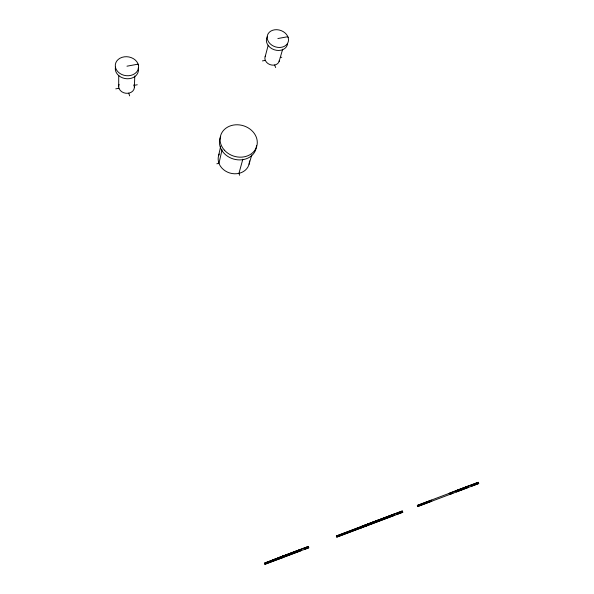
<?xml version="1.0" encoding="UTF-8"?>
<svg xmlns="http://www.w3.org/2000/svg" width="594" height="594" viewBox="0 0 594 594"><rect width="100%" height="100%" fill="white"/><g stroke="black" fill="none" stroke-linecap="round" stroke-linejoin="round"><path stroke-width="0.89" d="M118.681 86.553L118.741 75.423M134.393 87.051L134.779 75.98M218.599 155.65L220.716 146.102M222.045 149.755L218.978 163.32L216.84 163.803M265.154 56.727L268.184 45.293M242.842 159.214L238.937 173.374L239.672 175.312M249.042 164.293L251.767 154.96M279.113 61.412L282.677 49.213M282.982 556.051L264.471 563.142L264.865 564.3L308.769 547.779L308.308 546.465L282.64 556.155L279.173 557.484L279.618 558.791M272.394 560.149L300.601 549.398L301.047 550.683L280.658 558.33M308.308 546.465L264.471 563.142M378.779 519.884L336.36 535.996L336.768 537.117L402.777 512.236L402.286 510.989L360.707 526.7L361.174 527.955M364.694 525.296L394.379 513.988M402.286 510.989L350.601 530.62M468.436 487.399L417.76 506.496L417.337 505.427L467.938 486.219M478.215 482.321L455.754 490.8L456.259 492.018L478.727 483.523L478.215 482.321L449.138 493.317L449.636 494.505L452.97 493.243M336.768 537.117L394.861 515.221M417.76 506.496L431.816 501.18M336.36 535.996L349.769 530.939M417.337 505.427L431.385 500.118M471.725 486.159L478.727 483.523M397.074 514.382L402.777 512.236M304.796 549.264L308.769 547.779M264.865 564.3L283.42 557.35M115.763 88.855L119.008 88.239M134.051 85.373L137.251 84.764M262.437 60.915L265.355 60.358M280.323 57.507L281.764 57.232M126.968 66.186L138.083 64.145M277.858 38.536L287.815 36.709M274.599 64.991L275.661 67.545M365.741 524.784L366.223 526.054M218.666 162.481L219.29 164.167A15.815 13.543 16.7 0 0 236.991 173.693A15.815 13.543 16.7 0 0 249.443 160.922M133.858 84.823L134.244 85.922A7.885 6.46 8.4 0 1 129.388 93.006L128.066 93.258A7.885 6.46 8.4 0 1 119.194 88.796L118.822 87.682A7.885 6.46 8.4 0 1 119.112 84.348M128.727 93.132L129.663 95.857M282.64 556.155L283.093 557.484M220.686 136.642A18.726 15.875 16.9 0 0 220.055 146.54L220.812 148.515A18.726 15.875 16.9 0 0 244.089 159.422A18.726 15.875 16.9 0 0 256.467 145.523M218.681 162.422A15.815 13.543 16.7 0 1 219.223 153.995M138.239 67.991A11.642 9.437 8.7 0 1 127.094 78.764A11.642 9.437 8.7 0 1 115.429 67.167M287.593 43.555A10.841 8.606 18.8 0 1 274.25 49.762A10.841 8.606 18.8 0 1 267.374 36.739M279.329 60.402A7.358 5.91 18.6 0 1 275.193 64.88L274.005 65.11A7.358 5.91 18.6 0 1 265.57 60.878L265.139 59.846A7.358 5.91 18.6 0 1 265.592 55.791M288.142 37.467L287.496 35.959A10.9 8.628 18.8 0 0 269.416 32.165A10.9 8.628 18.8 0 0 275.735 46.963A10.9 8.628 18.8 0 0 288.142 37.467M138.365 64.954L137.793 63.343A11.709 9.474 8.8 0 0 118.265 59.415A11.709 9.474 8.8 0 0 123.856 75.245A11.709 9.474 8.8 0 0 138.365 64.954M224.435 150.2A18.837 15.941 16.9 0 0 256.17 147.899A18.837 15.941 16.9 0 0 235.432 124.822A18.837 15.941 16.9 0 0 224.435 150.2"/></g></svg>
